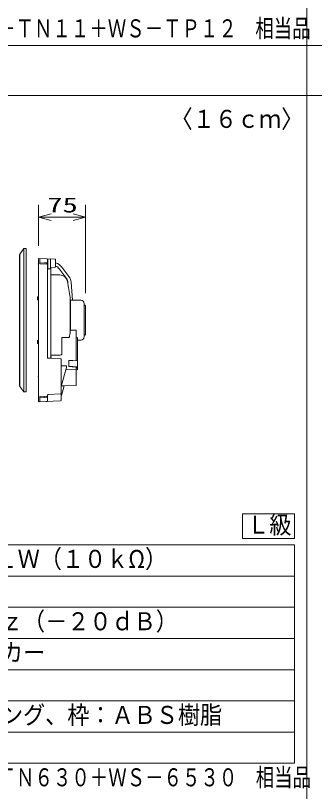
# Model space of a CAD drawing. Units: millimetres on the paper. Extents: x -401 to 401, y -280 to 280.
# Drawn here: x -46.7 to 1.2, y 0.5 to 124.8 of the extents above; entities that cross this region are included whole.
import ezdxf
from ezdxf.enums import TextEntityAlignment as Align

# ---------------------------------------------------------------- set-up
doc = ezdxf.new("R2010")
doc.units = ezdxf.units.MM
for name, color, linetype, lineweight in [('0-1_WAKU', 4, 'Continuous', 9), ('0-3_WAKU-M', 7, 'Continuous', 9), ('0-5_GAIKEI', 4, 'Continuous', 9), ('0-6_SUNPO', 7, 'Continuous', 9), ('0-7_MOJI1', 7, 'Continuous', 9)]:
    doc.layers.add(name, color=color, linetype=linetype, lineweight=lineweight)
doc.layers.add('0-8_相当品', color=4, linetype='Continuous')
doc.styles.add('ＭＳ ゴシック', font='')
doc.styles.get('ＭＳ ゴシック').set_extended_font_data('MS Gothic')

# ---------------------------------------------------------------- blocks, each defined once
blk = doc.blocks.new('_OPEN30')
at = {"layer": '0-6_SUNPO'}
blk.add_line((0, 0), (-1, 0), dxfattribs=at)
blk.add_lwpolyline([(-1, 0.2679), (0, 0), (-1, -0.2679)], dxfattribs=at)

msp = doc.modelspace()

# ---------------------------------------------------------------- linework, layer by layer
at = {"layer": '0-1_WAKU', "color": 3}
for p, q in [((-1.989, 40.017), (-126.989, 40.017)), ((-1.989, 5.017), (-1.989, 40.017)), ((-126.989, 5.017), (-1.989, 5.017))]:
    msp.add_line(p, q, dxfattribs=at)
at = {"layer": '0-1_WAKU'}
for p, q in [((-126.989, 35.017), (-1.989, 35.017)), ((-126.989, 30.017), (-1.989, 30.017)), ((-126.989, 25.017), (-1.989, 25.017)), ((-126.989, 20.017), (-1.989, 20.017)), ((-126.989, 15.017), (-1.989, 15.017)), ((-126.989, 10.017), (-1.989, 10.017))]:
    msp.add_line(p, q, dxfattribs=at)
at = {"layer": '0-3_WAKU-M'}
for p, q in [((0.011, 240.017), (0.011, -239.983)), ((-386.989, 120.017), (387.011, 120.017)), ((-386.989, 112.017), (387.011, 112.017))]:
    msp.add_line(p, q, dxfattribs=at)
at = {"layer": '0-5_GAIKEI', "color": 7}
for p, q in [((-45.339, 87.517), (-45.989, 86.605)), ((-45.339, 87.517), (-44.989, 87.517)), ((-44.989, 87.517), (-44.989, 64.517)), ((-46.039, 86.535), (-45.989, 86.535)), ((-46.039, 65.451), (-46.039, 86.535)), ((-45.989, 86.535), (-45.989, 86.605)), ((-42.989, 85.917), (-40.307, 85.777)), ((-42.989, 85.917), (-42.989, 62.917)), ((-40.259, 85.727), (-40.259, 84.565)), ((-40.307, 84.515), (-41.059, 84.475)), ((-41.059, 84.475), (-41.059, 84.407)), ((-41.059, 84.407), (-41.024, 84.407)), ((-41.004, 83.267), (-41.004, 84.387)), ((-39.587, 83.267), (-41.004, 83.267)), ((-37.949, 79.667), (-38.352, 82.213)), ((-37.949, 79.317), (-37.949, 79.667)), ((-37.849, 79.217), (-36.219, 79.217)), ((-35.669, 73.367), (-35.669, 78.667)), ((-36.774, 72.817), (-36.774, 68.082)), ((-36.774, 72.817), (-36.219, 72.817)), ((-38.61, 68.125), (-36.774, 68.082)), ((-36.974, 68.087), (-36.974, 65.53)), ((-46.039, 65.451), (-45.989, 65.451)), ((-45.989, 65.381), (-45.989, 65.451)), ((-45.339, 64.517), (-45.989, 65.381)), ((-38.872, 65.486), (-39.295, 63.932)), ((-38.872, 65.486), (-36.974, 65.53)), ((-45.339, 64.517), (-44.989, 64.517)), ((-39.359, 63.868), (-39.359, 63.202)), ((-42.989, 62.917), (-39.454, 63.102))]:
    msp.add_line(p, q, dxfattribs=at)
at = {"layer": '0-5_GAIKEI'}
for p, q in [((-45.339, 87.517), (-45.339, 64.517)), ((-45.989, 65.451), (-45.989, 86.535)), ((-42.789, 85.032), (-42.789, 85.907)), ((-41.559, 69.936), (-41.559, 85.827)), ((-43.059, 85.067), (-42.989, 85.067)), ((-43.059, 85.067), (-43.059, 84.967)), ((-43.059, 84.967), (-42.989, 84.967)), ((-42.089, 85.183), (-42.789, 85.146)), ((-41.654, 84.972), (-42.789, 85.032)), ((-41.559, 85.207), (-42.089, 85.179)), ((-41.654, 84.972), (-41.654, 85.202)), ((-41.53, 85.744), (-41.53, 84.331)), ((-41.059, 85.721), (-41.059, 84.475)), ((-41.459, 84.231), (-41.159, 84.231)), ((-41.059, 84.407), (-41.059, 84.331)), ((-41.004, 70.014), (-41.004, 83.267)), ((-43.189, 79.341), (-43.189, 79.725)), ((-43.037, 79.78), (-43.142, 79.775)), ((-43.037, 79.285), (-43.142, 79.291)), ((-37.949, 73.928), (-37.949, 79.317)), ((-37.849, 79.217), (-37.849, 74.411)), ((-35.569, 78.417), (-35.669, 78.417)), ((-35.469, 73.717), (-35.469, 78.317)), ((-37.849, 74.411), (-36.974, 74.411)), ((-36.974, 74.411), (-36.974, 69.533)), ((-35.569, 73.617), (-35.669, 73.617)), ((-43.189, 72.309), (-43.189, 72.694)), ((-43.037, 72.749), (-43.142, 72.744)), ((-43.037, 72.254), (-43.142, 72.26)), ((-39.269, 70.626), (-39.269, 73.12)), ((-38.227, 73.256), (-39.119, 73.256)), ((-36.774, 73.217), (-36.974, 73.212)), ((-36.774, 73.217), (-36.774, 72.817)), ((-41.559, 69.948), (-41.097, 69.95)), ((-41.559, 69.936), (-39.455, 69.844)), ((-41.004, 70.433), (-39.587, 70.433)), ((-40.999, 70.044), (-40.999, 70.219)), ((-39.359, 69.744), (-39.359, 63.868)), ((-38.529, 68.713), (-39.359, 68.713)), ((-38.12, 69.564), (-37.474, 69.575)), ((-38.12, 69.564), (-38.12, 68.573)), ((-38.12, 68.644), (-37.474, 68.614)), ((-37.62, 68.55), (-38.12, 68.573)), ((-37.62, 68.55), (-37.62, 68.516)), ((-37.003, 68.487), (-37.62, 68.516)), ((-37.474, 69.575), (-37.474, 69.525)), ((-37.474, 69.525), (-36.774, 69.536)), ((-37.474, 68.614), (-37.474, 68.563)), ((-37.474, 68.563), (-36.774, 68.53)), ((-36.974, 68.087), (-36.974, 68.474)), ((-36.774, 68.459), (-36.974, 68.465)), ((-36.974, 68.459), (-36.774, 68.459)), ((-36.774, 68.425), (-36.974, 68.425)), ((-36.774, 68.385), (-36.974, 68.385)), ((-42.989, 67.067), (-43.059, 67.067)), ((-43.059, 66.967), (-43.059, 67.067)), ((-42.989, 66.967), (-43.059, 66.967)), ((-39.359, 65.474), (-38.872, 65.486)), ((-41.654, 63.862), (-42.789, 63.803)), ((-42.789, 63.803), (-42.789, 62.928)), ((-42.089, 63.651), (-42.789, 63.688)), ((-42.089, 63.839), (-42.089, 63.651)), ((-41.559, 63.627), (-42.089, 63.655)), ((-41.654, 63.632), (-41.654, 63.862)), ((-41.559, 63.007), (-41.559, 63.997)), ((-41.464, 64.097), (-39.454, 64.202)), ((-41.559, 63.007), (-42.789, 62.943))]:
    msp.add_line(p, q, dxfattribs=at)
at = {"layer": '0-5_GAIKEI', "color": 134}
for p, q in [((-38.534, 82.711), (-39.661, 84.214)), ((-39.261, 84.514), (-38.134, 83.011)), ((-37.781, 82.096), (-37.534, 79.217)), ((-38.223, 81.395), (-38.279, 82.053))]:
    msp.add_line(p, q, dxfattribs=at)
at = {"layer": '0-5_GAIKEI'}
msp.add_lwpolyline([(-38.529, 68.713), (-38.529, 68.423), (-39.295, 65.61)], dxfattribs=at)
for centre, radius, start, end in [((-41.159, 85.721), 0.1, 0, 87), ((-41.659, 84.872), 0.1, 0, 87), ((-41.459, 84.131), 0.1, 90, 180), ((-41.392, 84.33), 0.138, 180, 192.44342), ((-41.409, 84.326), 0.12, 192.24835, 207.26625), ((-41.434, 84.314), 0.0926, 207.22491, 221.70528), ((-41.451, 84.298), 0.0695, 221.496, 240.37218), ((-41.459, 84.284), 0.053, 240.21687, 270), ((-41.159, 84.331), 0.1, 270, 0), ((-43.139, 79.725), 0.05, 93, 180), ((-43.039, 79.83), 0.05, 273, 0), ((-43.139, 79.341), 0.05, 180, 267), ((-43.039, 79.235), 0.05, 0, 87), ((-35.569, 78.317), 0.1, 0, 90), ((-38.198, 73.439), 0.171, 323.28346, 350.86638), ((-131.618, 88.108), 94.736, 351.07595, 351.39206), ((-37.833, 74.302), 0.116, 150.13223, 180), ((-37.843, 74.309), 0.104, 119.44319, 150.58799), ((-37.849, 74.321), 0.0903, 90, 119.79088), ((-35.569, 73.717), 0.1, 270, 0), ((-43.139, 72.694), 0.05, 93, 180), ((-43.139, 72.309), 0.05, 180, 267), ((-43.039, 72.799), 0.05, 273, 0), ((-43.039, 72.204), 0.05, 0, 87), ((-38.226, 73.47), 0.214, 270, 305.47732), ((-38.21, 73.447), 0.186, 305.6324, 323.62054), ((-41.097, 70.049), 0.0997, 270, 322.83221), ((-41.092, 70.045), 0.0927, 323.23556, 0), ((-39.587, 71.761), 1.328, 269.99195, 276.04575), ((-39.459, 69.744), 0.1, 0, 87.4979), ((-39.467, 70.644), 0.205, 275.80588, 317.0986), ((-39.453, 70.629), 0.184, 317.55068, 351.18766), ((-39.445, 70.626), 0.176, 351.59354, 0), ((-41.659, 63.962), 0.1, 273, 0), ((-41.459, 63.997), 0.1, 93, 180), ((-39.459, 64.302), 0.1, 273, 0), ((-41.659, 63.087), 0.1, 273, 304.82818)]:
    msp.add_arc(centre, radius, start, end, dxfattribs=at)
at = {"layer": '0-5_GAIKEI', "color": 7}
for centre, radius, start, end in [((-40.309, 85.727), 0.05, 0, 87), ((-40.309, 84.565), 0.05, 273, 0), ((-41.024, 84.387), 0.02, 0, 90), ((-39.587, 82.017), 1.25, 8.99714, 90), ((-37.849, 79.317), 0.1, 180, 270), ((-36.219, 78.667), 0.55, 0, 90), ((-36.219, 73.367), 0.55, 270, 0), ((-39.459, 63.202), 0.1, 273, 0)]:
    msp.add_arc(centre, radius, start, end, dxfattribs=at)
at = {"layer": '0-5_GAIKEI'}
for centre, major_axis, ratio, start_param, end_param in [((-41.601, 85.744), (-0.0052, -0.0999), 0.706622, 1.6078119, 3.1415927), ((-39.119, 73.12), (0.15, 0), 0.906308, 1.5707963, 3.1415927), ((-37.004, 68.475), (0.03, -0.0012), 0.422104, 0.0162583, 1.552148), ((-39.392, 65.632), (-0.1, 0), 0.906308, 1.9105459, 2.8995758), ((-41.659, 63.087), (-0.0052, 0.0999), 0.052264, 3.1415927, 3.697096)]:
    msp.add_ellipse(centre, major_axis=major_axis, ratio=ratio, start_param=start_param, end_param=end_param, dxfattribs=at)
at = {"layer": '0-5_GAIKEI', "color": 134}
for centre, major_axis, ratio, start_param, end_param in [((-40.905, 83.448), (2.003, 0.021), 0.929135, 0.5982649, 1.2326411), ((-40.896, 83.456), (1.495, -0.024), 0.905778, 0.6120648, 1.1446423), ((-39.461, 84.364), (-0.2, -0.15), 0.324351, 2.9029801, 3.1415926), ((-39.776, 81.95), (1.502, -0.008), 0.904252, 0.0823132, 0.6013068), ((-39.773, 81.947), (1.999, 0.008), 0.93003, 0.0758132, 0.6052051), ((-38.03, 82.074), (-0.249, -0.021), 0.392728, 3.1079826, 3.1415926)]:
    msp.add_ellipse(centre, major_axis=major_axis, ratio=ratio, start_param=start_param, end_param=end_param, dxfattribs=at)
at = {"layer": '0-5_GAIKEI', "color": 7}
msp.add_ellipse((-39.392, 63.954), major_axis=(-0.1, 0), ratio=0.906308, start_param=1.9105489, end_param=2.8995758, dxfattribs=at)
at = {"layer": '0-6_SUNPO'}
for p, q in [((-42.989, 87.917), (-42.989, 94.517)), ((-35.469, 80.317), (-35.469, 94.517)), ((-40.989, 92.517), (-37.469, 92.517))]:
    msp.add_line(p, q, dxfattribs=at)
at = {"layer": '0-7_MOJI1'}
msp.add_lwpolyline([(-10.31, 44.984), (-1.989, 44.984), (-1.989, 41.017), (-10.31, 41.017)], close=True, dxfattribs=at)

# ---------------------------------------------------------------- block references
at = {"layer": '0-6_SUNPO', "xscale": 2, "yscale": 2, "rotation": 180}
msp.add_blockref('_OPEN30', (-42.989, 92.517), dxfattribs=at)
at = {"layer": '0-6_SUNPO', "xscale": 2, "yscale": 2}
msp.add_blockref('_OPEN30', (-35.469, 92.517), dxfattribs=at)

# ---------------------------------------------------------------- texts
at = {"layer": '0-6_SUNPO', "style": 'ＭＳ ゴシック', "width": 1.5}
msp.add_text('75', height=2.405, dxfattribs=at).set_placement((-41.61, 92.555), align=Align.BOTTOM_LEFT)
at = {"layer": '0-7_MOJI1', "style": 'ＭＳ ゴシック', "width": 0.9}
for s, p in [('〈１６ｃｍ〉', (-21.829, 105.957)), ('Ｌ級', (-9.549, 40.946)), ('３Ｗ（３．３ｋΩ）、１Ｗ（１０ｋΩ）', (-84.489, 35.462)), ('８５Ｈｚ ～ １５ｋＨｚ（－２０ｄＢ）', (-84.489, 25.462)), ('１６ｃｍコーンスピーカー', (-84.489, 20.462)), ('ネット：アルミパンチング、枠：ＡＢＳ樹脂', (-84.489, 10.462))]:
    msp.add_text(s, height=2.889, dxfattribs=at).set_placement(p, align=Align.BOTTOM_LEFT)
at = {"layer": '0-8_相当品', "style": 'ＭＳ ゴシック', "width": 0.75}
for s, p in [('パナソニック：ＷＳ－ＴＮ１１＋ＷＳ－ＴＰ１２\u3000相当品', (-76.229, 120.462)), ('パナソニック：ＷＳ－ＴＮ６３０＋ＷＳ－６５３０\u3000相当品', (-79.109, 0.462))]:
    msp.add_text(s, height=2.889, dxfattribs=at).set_placement(p, align=Align.BOTTOM_LEFT)

doc.saveas('drawing.dxf')
